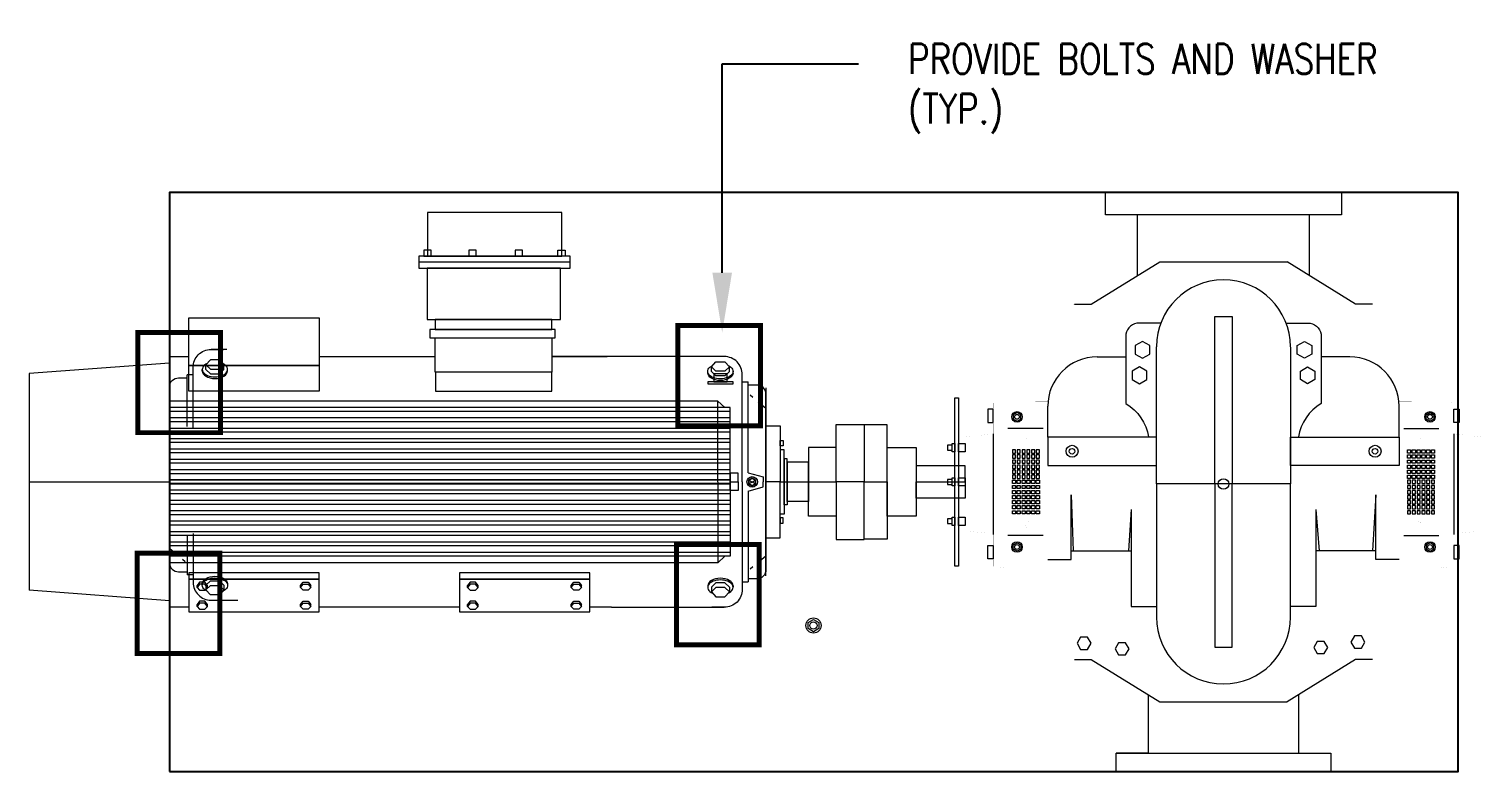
# Model space of a CAD drawing. Header units: inches. Extents: x 0 to 235202, y 0 to 184293.
# Drawn here: x 67051 to 81661, y 141177 to 148646 of the extents above; entities that cross this region are included whole.
import ezdxf
from ezdxf import colors
from ezdxf.entities.mleader import LeaderData, LeaderLine
from ezdxf.math import Vec2, Vec3

# ---------------------------------------------------------------- set-up
doc = ezdxf.new("R2010")
doc.units = ezdxf.units.IN
doc.header["$MEASUREMENT"] = 0
doc.linetypes.add('HIDDEN', pattern=[0.375, 0.25, -0.125])
doc.linetypes.add('HIDDEN2', pattern=[0.1875, 0.125, -0.0625])
doc.layers.add('DIM', color=251, linetype='Continuous', lineweight=0)
doc.layers.add('grid nos', color=253, linetype='Continuous', lineweight=0)
doc.layers.add('M-HVAC-EQPM-NEW', color=5, linetype='Continuous')
doc.layers.add('M-HVAC-PIPE-NEW', color=6, linetype='HIDDEN2')
doc.styles.add('RomanS', font='romans.shx', dxfattribs={"width": 0.8})

msp = doc.modelspace()

# ---------------------------------------------------------------- linework, layer by layer
at = {"layer": 'DIM', "color": 8, "linetype": 'Continuous'}
for p, q in [((78198, 146166), (78198, 146777)), ((79926, 146166), (79926, 146777)), ((72491, 146303), (70971, 146303)), ((77733, 145879), (78421, 146304)), ((78421, 146304), (79704, 146304)), ((80391, 145879), (79704, 146304)), ((77563, 145879), (77733, 145879)), ((80561, 145879), (80391, 145879)), ((68462, 145288), (67051, 145182)), ((68830, 145224), (68830, 145270)), ((69010, 145224), (69010, 145270)), ((73913, 145204), (73913, 145250)), ((74093, 145204), (74093, 145250)), ((77792, 145350), (78081, 145350)), ((80332, 145350), (80043, 145350)), ((67051, 145182), (67051, 143003)), ((68700, 145169), (68642, 145169)), ((68700, 145169), (68700, 145219)), ((68700, 144635), (68700, 145169)), ((68792, 145207), (68792, 145224)), ((69047, 145207), (69047, 145224)), ((73876, 145187), (73876, 145204)), ((73976, 145114), (73976, 145114)), ((74131, 145187), (74131, 145204)), ((74223, 145098), (74223, 145147)), ((74223, 144093), (74223, 145098)), ((74223, 145098), (74282, 145098)), ((74303, 144967), (74329, 144945)), ((73756, 144905), (68462, 144905)), ((73799, 144840), (68462, 144840)), ((73833, 144802), (68462, 144802)), ((73976, 144905), (73756, 144905)), ((74101, 144840), (73799, 144840)), ((74101, 144802), (73833, 144802)), ((73976, 144095), (73976, 144905)), ((73976, 144905), (74047, 144840)), ((74101, 144093), (74101, 144840)), ((74383, 144899), (74461, 144834)), ((77295, 144543), (77295, 144853)), ((80829, 144543), (80829, 144853)), ((73919, 144736), (68462, 144736)), ((73976, 144698), (68462, 144698)), ((74101, 144736), (73919, 144736)), ((74101, 144698), (73976, 144698)), ((73976, 144631), (68462, 144631)), ((73976, 144593), (68462, 144593)), ((73976, 144527), (68462, 144527)), ((74101, 144631), (73976, 144631)), ((74101, 144593), (73976, 144593)), ((74101, 144527), (73976, 144527)), ((76746, 144576), (76746, 143563)), ((77250, 144630), (76895, 144630)), ((80874, 144630), (81229, 144630)), ((81378, 144576), (81378, 143563)), ((73976, 144489), (68462, 144489)), ((73976, 144423), (68462, 144423)), ((73976, 144384), (68462, 144384)), ((74101, 144489), (73976, 144489)), ((74101, 144423), (73976, 144423)), ((74101, 144384), (73976, 144384)), ((73976, 144318), (68462, 144318)), ((73976, 144280), (68462, 144280)), ((73976, 144214), (68462, 144214)), ((74101, 144318), (73976, 144318)), ((74101, 144280), (73976, 144280)), ((74101, 144214), (73976, 144214)), ((73976, 144175), (68462, 144175)), ((73976, 144115), (68462, 144115)), ((73976, 144109), (68462, 144109)), ((73976, 144076), (68462, 144076)), ((73976, 144071), (68462, 144071)), ((74101, 144175), (73976, 144175)), ((74101, 144115), (73976, 144115)), ((74101, 144109), (73976, 144109)), ((73976, 144090), (73976, 143280)), ((74101, 144076), (73976, 144076)), ((74101, 144071), (73976, 144071)), ((74101, 144093), (74101, 143345)), ((74223, 144093), (74223, 143087)), ((74282, 144185), (74433, 144143)), ((74289, 144112), (74357, 144073)), ((74289, 144073), (74357, 144112)), ((74433, 144143), (74433, 144093)), ((74433, 144042), (74433, 144093)), ((73976, 144010), (68462, 144010)), ((73976, 143972), (68462, 143972)), ((74101, 144010), (73976, 144010)), ((74101, 143972), (73976, 143972)), ((74282, 144000), (74433, 144042)), ((77530, 143313), (77530, 143962)), ((77530, 143962), (77552, 143399)), ((80594, 143962), (80562, 143399)), ((80594, 143313), (80594, 143962)), ((73976, 143906), (68462, 143906)), ((73976, 143867), (68462, 143867)), ((73976, 143801), (68462, 143801)), ((74101, 143906), (73976, 143906)), ((74101, 143867), (73976, 143867)), ((74101, 143801), (73976, 143801)), ((78133, 143817), (78106, 143399)), ((78133, 143817), (78133, 142841)), ((79992, 143817), (79992, 142841)), ((79992, 143817), (80024, 143399)), ((73976, 143763), (68462, 143763)), ((73976, 143697), (68462, 143697)), ((73976, 143658), (68462, 143658)), ((74101, 143763), (73976, 143763)), ((74101, 143697), (73976, 143697)), ((74101, 143658), (73976, 143658)), ((73967, 143592), (68462, 143592)), ((73897, 143554), (68462, 143554)), ((73820, 143488), (68462, 143488)), ((68700, 143575), (68700, 143159)), ((74101, 143488), (73820, 143488)), ((74101, 143554), (73897, 143554)), ((74101, 143592), (73967, 143592)), ((77250, 143555), (76895, 143555)), ((80874, 143555), (81229, 143555)), ((73788, 143449), (68462, 143449)), ((68540, 143357), (68462, 143422)), ((73748, 143383), (68462, 143383)), ((73731, 143345), (68462, 143345)), ((74101, 143345), (73731, 143345)), ((74101, 143383), (73748, 143383)), ((74101, 143449), (73788, 143449)), ((73976, 143280), (74047, 143345)), ((74383, 143286), (74461, 143351)), ((77530, 143399), (78133, 143399)), ((80594, 143399), (79992, 143399)), ((73712, 143280), (68462, 143280)), ((68620, 143290), (68594, 143312)), ((73976, 143280), (73712, 143280)), ((74303, 143219), (74329, 143241)), ((77295, 143313), (77530, 143313)), ((80829, 143313), (80594, 143313)), ((68700, 143159), (68642, 143159)), ((68700, 143159), (68700, 143109)), ((68740, 143032), (68740, 143052)), ((68792, 143070), (68792, 143053)), ((68830, 143053), (68830, 143007)), ((68845, 143032), (68845, 143052)), ((68947, 143143), (68947, 143143)), ((69010, 143053), (69010, 143007)), ((69047, 143070), (69047, 143053)), ((69780, 143032), (69780, 143052)), ((69886, 143032), (69886, 143052)), ((71461, 143032), (71461, 143052)), ((71567, 143032), (71567, 143052)), ((72501, 143032), (72501, 143052)), ((72607, 143032), (72607, 143052)), ((73876, 143049), (73876, 143033)), ((74131, 143049), (74131, 143033)), ((74223, 143087), (74282, 143087)), ((74223, 143087), (74223, 143038)), ((68462, 142897), (67051, 143003)), ((73913, 143033), (73913, 142987)), ((74093, 143033), (74093, 142987)), ((68740, 142840), (68740, 142861)), ((68845, 142840), (68845, 142861)), ((69780, 142840), (69780, 142861)), ((69886, 142840), (69886, 142861)), ((71461, 142840), (71461, 142861)), ((71567, 142840), (71567, 142861)), ((72501, 142840), (72501, 142861)), ((72607, 142840), (72607, 142861)), ((78133, 142841), (78389, 142841)), ((79992, 142841), (79735, 142841)), ((77563, 142306), (77733, 142306)), ((77733, 142306), (78421, 141882)), ((80391, 142306), (79704, 141882)), ((80561, 142306), (80391, 142306)), ((78306, 141952), (78306, 141366)), ((78421, 141882), (79704, 141882)), ((78421, 141882), (79704, 141882)), ((79818, 141952), (79818, 141366)), ((78306, 141366), (77982, 141366))]:
    msp.add_line(p, q, dxfattribs=at)
at = {"layer": 'DIM', "color": 8, "linetype": 'Continuous', "lineweight": 25, "ltscale": 10}
msp.add_lwpolyline([(68462, 141182), (81422, 141182), (81422, 147003), (68462, 147003)], close=True, dxfattribs=at)
at = {"layer": 'DIM', "color": 8, "linetype": 'Continuous'}
for points in [[(77874, 147009), (80250, 147009), (80250, 146777), (77874, 146777)], [(71058, 146364), (72410, 146364), (72410, 146800), (71058, 146800)], [(71021, 146364), (71094, 146364), (71094, 146424), (71021, 146424)], [(71474, 146364), (71547, 146364), (71547, 146424), (71474, 146424)], [(71939, 146364), (72013, 146364), (72013, 146424), (71939, 146424)], [(72441, 146364), (72368, 146364), (72368, 146424), (72441, 146424)], [(70971, 146242), (72491, 146242), (72491, 146364), (70971, 146364)], [(71055, 145726), (72396, 145726), (72396, 146242), (71055, 146242)], [(68658, 145743), (69968, 145743), (69968, 145263), (68658, 145263)], [(71136, 145624), (72308, 145624), (72308, 145726), (71136, 145726)], [(78976, 145755), (79148, 145755), (79148, 144072), (78976, 144072)], [(71081, 145543), (72341, 145543), (72341, 145624), (71081, 145624)], [(72308, 145196), (71136, 145196), (71136, 145543), (72308, 145543)], [(78248, 145336), (78321, 145378), (78321, 145463), (78248, 145505), (78175, 145463), (78175, 145378)], [(79876, 145336), (79803, 145378), (79803, 145463), (79876, 145505), (79949, 145463), (79949, 145378)], [(68658, 145263), (69968, 145263), (69968, 145005), (68658, 145005)], [(69010, 145270), (68965, 145319), (68875, 145319), (68830, 145270), (68875, 145225), (68965, 145225)], [(73913, 145250), (73958, 145299), (74048, 145299), (74093, 145250), (74048, 145205), (73958, 145205)], [(78216, 145080), (78290, 145122), (78290, 145207), (78216, 145249), (78143, 145207), (78143, 145122)], [(79908, 145080), (79835, 145122), (79835, 145207), (79908, 145249), (79981, 145207), (79981, 145122)], [(71139, 145005), (72308, 145005), (72308, 145196), (71139, 145196)], [(73875, 145100), (73875, 145078), (74132, 145078), (74132, 145100)], [(74070, 145100), (74070, 145180), (73937, 145180), (73937, 145100)], [(76360, 144939), (76397, 144939), (76397, 143246), (76360, 143246)], [(76746, 144824), (76694, 144824), (76694, 144691), (76746, 144691)], [(76986, 144704), (77023, 144725), (77023, 144768), (76986, 144790), (76948, 144768), (76948, 144725)], [(81139, 144704), (81101, 144725), (81101, 144768), (81139, 144790), (81176, 144768), (81176, 144725)], [(81378, 144824), (81431, 144824), (81431, 144691), (81378, 144691)], [(74603, 144093), (74461, 144093), (74461, 144656), (74603, 144656)], [(75448, 144093), (75167, 144093), (75167, 144671), (75448, 144671)], [(75680, 144668), (75448, 144668), (75448, 144093), (75680, 144093)], [(74603, 144508), (74634, 144508), (74634, 144454), (74603, 144454)], [(78389, 144543), (77295, 144543), (77295, 144257), (78389, 144257)], [(79735, 144543), (80829, 144543), (80829, 144257), (79735, 144257)], [(74603, 144093), (74644, 144093), (74644, 144417), (74603, 144417)], [(74889, 144093), (75167, 144093), (75167, 144438), (74889, 144438)], [(75970, 143747), (75680, 143747), (75680, 144438), (75970, 144438)], [(76333, 144461), (76287, 144461), (76287, 144412), (76333, 144412)], [(76333, 144478), (76360, 144478), (76360, 144396), (76333, 144396)], [(76397, 144478), (76463, 144478), (76463, 144396), (76397, 144396)], [(76939, 144382), (76971, 144382), (76971, 144415), (76939, 144415)], [(76939, 144331), (76971, 144331), (76971, 144364), (76939, 144364)], [(76987, 144382), (77019, 144382), (77019, 144415), (76987, 144415)], [(76987, 144331), (77019, 144331), (77019, 144364), (76987, 144364)], [(77036, 144382), (77067, 144382), (77067, 144415), (77036, 144415)], [(77036, 144331), (77067, 144331), (77067, 144364), (77036, 144364)], [(77084, 144382), (77116, 144382), (77116, 144415), (77084, 144415)], [(77084, 144331), (77116, 144331), (77116, 144364), (77084, 144364)], [(77132, 144382), (77164, 144382), (77164, 144415), (77132, 144415)], [(77132, 144331), (77164, 144331), (77164, 144364), (77132, 144364)], [(77180, 144382), (77212, 144382), (77212, 144415), (77180, 144415)], [(77180, 144331), (77212, 144331), (77212, 144364), (77180, 144364)], [(80944, 144382), (80912, 144382), (80912, 144415), (80944, 144415)], [(80944, 144331), (80912, 144331), (80912, 144364), (80944, 144364)], [(80992, 144382), (80961, 144382), (80961, 144415), (80992, 144415)], [(80992, 144331), (80961, 144331), (80961, 144364), (80992, 144364)], [(81040, 144382), (81009, 144382), (81009, 144415), (81040, 144415)], [(81040, 144331), (81009, 144331), (81009, 144364), (81040, 144364)], [(81089, 144382), (81057, 144382), (81057, 144415), (81089, 144415)], [(81089, 144331), (81057, 144331), (81057, 144364), (81089, 144364)], [(81137, 144382), (81105, 144382), (81105, 144415), (81137, 144415)], [(81137, 144331), (81105, 144331), (81105, 144364), (81137, 144364)], [(81185, 144382), (81153, 144382), (81153, 144415), (81185, 144415)], [(81185, 144331), (81153, 144331), (81153, 144364), (81185, 144364)], [(74644, 144093), (74674, 144093), (74674, 144325), (74644, 144325)], [(74674, 144093), (74889, 144093), (74889, 144290), (74674, 144290)], [(76463, 144255), (75970, 144255), (75970, 144093), (76463, 144093)], [(76939, 144280), (76971, 144280), (76971, 144313), (76939, 144313)], [(76939, 144229), (76971, 144229), (76971, 144262), (76939, 144262)], [(76939, 144178), (76971, 144178), (76971, 144211), (76939, 144211)], [(76987, 144280), (77019, 144280), (77019, 144313), (76987, 144313)], [(76987, 144229), (77019, 144229), (77019, 144262), (76987, 144262)], [(76987, 144178), (77019, 144178), (77019, 144211), (76987, 144211)], [(77036, 144280), (77067, 144280), (77067, 144313), (77036, 144313)], [(77036, 144229), (77067, 144229), (77067, 144262), (77036, 144262)], [(77036, 144178), (77067, 144178), (77067, 144211), (77036, 144211)], [(77084, 144280), (77116, 144280), (77116, 144313), (77084, 144313)], [(77084, 144229), (77116, 144229), (77116, 144262), (77084, 144262)], [(77084, 144178), (77116, 144178), (77116, 144211), (77084, 144211)], [(77132, 144280), (77164, 144280), (77164, 144313), (77132, 144313)], [(77132, 144229), (77164, 144229), (77164, 144262), (77132, 144262)], [(77132, 144178), (77164, 144178), (77164, 144211), (77132, 144211)], [(77180, 144280), (77212, 144280), (77212, 144313), (77180, 144313)], [(77180, 144229), (77212, 144229), (77212, 144262), (77180, 144262)], [(77180, 144178), (77212, 144178), (77212, 144211), (77180, 144211)], [(80944, 144280), (80912, 144280), (80912, 144313), (80944, 144313)], [(80944, 144229), (80912, 144229), (80912, 144262), (80944, 144262)], [(80944, 144178), (80912, 144178), (80912, 144211), (80944, 144211)], [(80992, 144280), (80961, 144280), (80961, 144313), (80992, 144313)], [(80992, 144229), (80961, 144229), (80961, 144262), (80992, 144262)], [(80992, 144178), (80961, 144178), (80961, 144211), (80992, 144211)], [(81040, 144280), (81009, 144280), (81009, 144313), (81040, 144313)], [(81040, 144229), (81009, 144229), (81009, 144262), (81040, 144262)], [(81040, 144178), (81009, 144178), (81009, 144211), (81040, 144211)], [(81089, 144280), (81057, 144280), (81057, 144313), (81089, 144313)], [(81089, 144229), (81057, 144229), (81057, 144262), (81089, 144262)], [(81089, 144178), (81057, 144178), (81057, 144211), (81089, 144211)], [(81137, 144280), (81105, 144280), (81105, 144313), (81137, 144313)], [(81137, 144229), (81105, 144229), (81105, 144262), (81137, 144262)], [(81137, 144178), (81105, 144178), (81105, 144211), (81137, 144211)], [(81185, 144280), (81153, 144280), (81153, 144313), (81185, 144313)], [(81185, 144229), (81153, 144229), (81153, 144262), (81185, 144262)], [(81185, 144178), (81153, 144178), (81153, 144211), (81185, 144211)], [(74101, 144093), (74181, 144093), (74181, 144180), (74101, 144180)], [(74101, 144093), (74181, 144093), (74181, 144180), (74101, 144180)], [(74101, 144093), (74181, 144093), (74181, 144005), (74101, 144005)], [(74101, 144093), (74181, 144093), (74181, 144005), (74101, 144005)], [(74323, 144132), (74357, 144112), (74357, 144073), (74323, 144053), (74289, 144073), (74289, 144112)], [(74323, 144053), (74357, 144073), (74357, 144112), (74323, 144132), (74289, 144112), (74289, 144073)], [(74603, 144093), (74461, 144093), (74461, 143530), (74603, 143530)], [(74603, 144093), (74644, 144093), (74644, 143768), (74603, 143768)], [(74644, 144093), (74674, 144093), (74674, 143861), (74644, 143861)], [(74674, 144093), (74889, 144093), (74889, 143895), (74674, 143895)], [(74889, 144093), (75167, 144093), (75167, 143747), (74889, 143747)], [(75448, 144093), (75167, 144093), (75167, 143514), (75448, 143514)], [(75680, 143517), (75448, 143517), (75448, 144093), (75680, 144093)], [(76463, 143930), (75970, 143930), (75970, 144093), (76463, 144093)], [(76333, 144117), (76287, 144117), (76287, 144068), (76333, 144068)], [(76333, 144134), (76360, 144134), (76360, 144052), (76333, 144052)], [(76397, 144134), (76463, 144134), (76463, 144052), (76397, 144052)], [(76939, 144127), (76971, 144127), (76971, 144160), (76939, 144160)], [(76939, 144109), (76971, 144109), (76971, 144076), (76939, 144076)], [(76939, 144058), (76971, 144058), (76971, 144025), (76939, 144025)], [(76987, 144127), (77019, 144127), (77019, 144160), (76987, 144160)], [(76987, 144109), (77019, 144109), (77019, 144076), (76987, 144076)], [(76987, 144058), (77019, 144058), (77019, 144025), (76987, 144025)], [(77036, 144127), (77067, 144127), (77067, 144160), (77036, 144160)], [(77036, 144109), (77067, 144109), (77067, 144076), (77036, 144076)], [(77036, 144058), (77067, 144058), (77067, 144025), (77036, 144025)], [(77084, 144127), (77116, 144127), (77116, 144160), (77084, 144160)], [(77084, 144109), (77116, 144109), (77116, 144076), (77084, 144076)], [(77084, 144058), (77116, 144058), (77116, 144025), (77084, 144025)], [(77132, 144127), (77164, 144127), (77164, 144160), (77132, 144160)], [(77132, 144109), (77164, 144109), (77164, 144076), (77132, 144076)], [(77132, 144058), (77164, 144058), (77164, 144025), (77132, 144025)], [(77180, 144127), (77212, 144127), (77212, 144160), (77180, 144160)], [(77180, 144109), (77212, 144109), (77212, 144076), (77180, 144076)], [(77180, 144058), (77212, 144058), (77212, 144025), (77180, 144025)], [(78976, 142430), (79148, 142430), (79148, 144072), (78976, 144072)], [(80944, 144127), (80912, 144127), (80912, 144160), (80944, 144160)], [(80944, 144109), (80912, 144109), (80912, 144076), (80944, 144076)], [(80944, 144058), (80912, 144058), (80912, 144025), (80944, 144025)], [(80992, 144127), (80961, 144127), (80961, 144160), (80992, 144160)], [(80992, 144109), (80961, 144109), (80961, 144076), (80992, 144076)], [(80992, 144058), (80961, 144058), (80961, 144025), (80992, 144025)], [(81040, 144127), (81009, 144127), (81009, 144160), (81040, 144160)], [(81040, 144109), (81009, 144109), (81009, 144076), (81040, 144076)], [(81040, 144058), (81009, 144058), (81009, 144025), (81040, 144025)], [(81089, 144127), (81057, 144127), (81057, 144160), (81089, 144160)], [(81089, 144109), (81057, 144109), (81057, 144076), (81089, 144076)], [(81089, 144058), (81057, 144058), (81057, 144025), (81089, 144025)], [(81137, 144127), (81105, 144127), (81105, 144160), (81137, 144160)], [(81137, 144109), (81105, 144109), (81105, 144076), (81137, 144076)], [(81137, 144058), (81105, 144058), (81105, 144025), (81137, 144025)], [(81185, 144127), (81153, 144127), (81153, 144160), (81185, 144160)], [(81185, 144109), (81153, 144109), (81153, 144076), (81185, 144076)], [(81185, 144058), (81153, 144058), (81153, 144025), (81185, 144025)], [(76939, 144007), (76971, 144007), (76971, 143974), (76939, 143974)], [(76939, 143956), (76971, 143956), (76971, 143923), (76939, 143923)], [(76987, 144007), (77019, 144007), (77019, 143974), (76987, 143974)], [(76987, 143956), (77019, 143956), (77019, 143923), (76987, 143923)], [(77036, 144007), (77067, 144007), (77067, 143974), (77036, 143974)], [(77036, 143956), (77067, 143956), (77067, 143923), (77036, 143923)], [(77084, 144007), (77116, 144007), (77116, 143974), (77084, 143974)], [(77084, 143956), (77116, 143956), (77116, 143923), (77084, 143923)], [(77132, 144007), (77164, 144007), (77164, 143974), (77132, 143974)], [(77132, 143956), (77164, 143956), (77164, 143923), (77132, 143923)], [(77180, 144007), (77212, 144007), (77212, 143974), (77180, 143974)], [(77180, 143956), (77212, 143956), (77212, 143923), (77180, 143923)], [(80944, 144007), (80912, 144007), (80912, 143974), (80944, 143974)], [(80944, 143956), (80912, 143956), (80912, 143923), (80944, 143923)], [(80992, 144007), (80961, 144007), (80961, 143974), (80992, 143974)], [(80992, 143956), (80961, 143956), (80961, 143923), (80992, 143923)], [(81040, 144007), (81009, 144007), (81009, 143974), (81040, 143974)], [(81040, 143956), (81009, 143956), (81009, 143923), (81040, 143923)], [(81089, 144007), (81057, 144007), (81057, 143974), (81089, 143974)], [(81089, 143956), (81057, 143956), (81057, 143923), (81089, 143923)], [(81137, 144007), (81105, 144007), (81105, 143974), (81137, 143974)], [(81137, 143956), (81105, 143956), (81105, 143923), (81137, 143923)], [(81185, 144007), (81153, 144007), (81153, 143974), (81185, 143974)], [(81185, 143956), (81153, 143956), (81153, 143923), (81185, 143923)], [(76939, 143905), (76971, 143905), (76971, 143872), (76939, 143872)], [(76939, 143854), (76971, 143854), (76971, 143822), (76939, 143822)], [(76939, 143803), (76971, 143803), (76971, 143771), (76939, 143771)], [(76987, 143905), (77019, 143905), (77019, 143872), (76987, 143872)], [(76987, 143854), (77019, 143854), (77019, 143822), (76987, 143822)], [(76987, 143803), (77019, 143803), (77019, 143771), (76987, 143771)], [(77036, 143905), (77067, 143905), (77067, 143872), (77036, 143872)], [(77036, 143854), (77067, 143854), (77067, 143822), (77036, 143822)], [(77036, 143803), (77067, 143803), (77067, 143771), (77036, 143771)], [(77084, 143905), (77116, 143905), (77116, 143872), (77084, 143872)], [(77084, 143854), (77116, 143854), (77116, 143822), (77084, 143822)], [(77084, 143803), (77116, 143803), (77116, 143771), (77084, 143771)], [(77132, 143905), (77164, 143905), (77164, 143872), (77132, 143872)], [(77132, 143854), (77164, 143854), (77164, 143822), (77132, 143822)], [(77132, 143803), (77164, 143803), (77164, 143771), (77132, 143771)], [(77180, 143905), (77212, 143905), (77212, 143872), (77180, 143872)], [(77180, 143854), (77212, 143854), (77212, 143822), (77180, 143822)], [(77180, 143803), (77212, 143803), (77212, 143771), (77180, 143771)], [(80944, 143905), (80912, 143905), (80912, 143872), (80944, 143872)], [(80944, 143854), (80912, 143854), (80912, 143822), (80944, 143822)], [(80944, 143803), (80912, 143803), (80912, 143771), (80944, 143771)], [(80992, 143905), (80961, 143905), (80961, 143872), (80992, 143872)], [(80992, 143854), (80961, 143854), (80961, 143822), (80992, 143822)], [(80992, 143803), (80961, 143803), (80961, 143771), (80992, 143771)], [(81040, 143905), (81009, 143905), (81009, 143872), (81040, 143872)], [(81040, 143854), (81009, 143854), (81009, 143822), (81040, 143822)], [(81040, 143803), (81009, 143803), (81009, 143771), (81040, 143771)], [(81089, 143905), (81057, 143905), (81057, 143872), (81089, 143872)], [(81089, 143854), (81057, 143854), (81057, 143822), (81089, 143822)], [(81089, 143803), (81057, 143803), (81057, 143771), (81089, 143771)], [(81137, 143905), (81105, 143905), (81105, 143872), (81137, 143872)], [(81137, 143854), (81105, 143854), (81105, 143822), (81137, 143822)], [(81137, 143803), (81105, 143803), (81105, 143771), (81137, 143771)], [(81185, 143905), (81153, 143905), (81153, 143872), (81185, 143872)], [(81185, 143854), (81153, 143854), (81153, 143822), (81185, 143822)], [(81185, 143803), (81153, 143803), (81153, 143771), (81185, 143771)], [(74603, 143677), (74634, 143677), (74634, 143732), (74603, 143732)], [(76333, 143722), (76287, 143722), (76287, 143673), (76333, 143673)], [(76333, 143738), (76360, 143738), (76360, 143656), (76333, 143656)], [(76397, 143738), (76463, 143738), (76463, 143656), (76397, 143656)], [(76986, 143481), (77023, 143460), (77023, 143417), (76986, 143395), (76948, 143417), (76948, 143460)], [(81139, 143481), (81101, 143460), (81101, 143417), (81139, 143395), (81176, 143417), (81176, 143460)], [(76746, 143319), (76694, 143319), (76694, 143452), (76746, 143452)], [(81378, 143319), (81431, 143319), (81431, 143452), (81378, 143452)], [(68658, 143115), (69968, 143115), (69968, 143180), (68658, 143180)], [(68658, 142786), (69968, 142786), (69968, 143115), (68658, 143115)], [(68845, 143032), (68819, 143064), (68766, 143064), (68740, 143032), (68766, 143004), (68819, 143004)], [(69010, 143007), (68965, 142958), (68875, 142958), (68830, 143007), (68875, 143052), (68965, 143052)], [(69780, 143032), (69807, 143064), (69859, 143064), (69886, 143032), (69859, 143004), (69807, 143004)], [(71379, 143115), (72689, 143115), (72689, 143180), (71379, 143180)], [(71379, 142786), (72689, 142786), (72689, 143115), (71379, 143115)], [(71567, 143032), (71540, 143064), (71488, 143064), (71461, 143032), (71488, 143004), (71540, 143004)], [(72501, 143032), (72528, 143064), (72580, 143064), (72607, 143032), (72580, 143004), (72528, 143004)], [(73913, 142987), (73958, 142937), (74048, 142937), (74093, 142987), (74048, 143031), (73958, 143031)], [(68845, 142840), (68819, 142872), (68766, 142872), (68740, 142840), (68766, 142813), (68819, 142813)], [(69780, 142840), (69807, 142872), (69859, 142872), (69886, 142840), (69859, 142813), (69807, 142813)], [(71567, 142840), (71540, 142872), (71488, 142872), (71461, 142840), (71488, 142813), (71540, 142813)], [(72501, 142840), (72528, 142872), (72580, 142872), (72607, 142840), (72580, 142813), (72528, 142813)], [(74939, 142710), (74993, 142679), (74993, 142618), (74939, 142587), (74886, 142618), (74886, 142679)], [(77731, 142470), (77695, 142531), (77625, 142531), (77590, 142470), (77625, 142409), (77695, 142409)], [(78112, 142415), (78077, 142476), (78007, 142476), (77972, 142415), (78007, 142354), (78077, 142354)], [(80110, 142427), (80075, 142488), (80005, 142488), (79969, 142427), (80005, 142366), (80075, 142366)], [(80485, 142483), (80450, 142544), (80379, 142544), (80344, 142483), (80379, 142422), (80450, 142422)], [(77982, 141366), (80142, 141366), (80142, 141177), (77982, 141177)]]:
    msp.add_lwpolyline(points, close=True, dxfattribs=at)
at = {"layer": 'DIM', "color": 8, "linetype": 'Continuous', "const_width": 0.185}
for points in [[(77170, 145485), (77563, 145879), (77690, 145879), (77690, 146145), (78164, 146145)], [(80955, 145485), (80561, 145879), (80435, 145879), (80435, 146145), (79961, 146145)], [(77170, 145485), (77170, 144898), (77295, 144898), (77295, 143313), (77157, 143313), (77157, 142712), (77563, 142306), (77690, 142306), (77690, 142040), (78164, 142040)], [(80955, 145485), (80955, 144898), (80829, 144898), (80829, 143313), (80967, 143313), (80967, 142712), (80561, 142306), (80435, 142306), (80435, 142040), (79961, 142040)], [(76895, 144851), (76895, 144951), (77170, 144951)], [(81229, 144851), (81229, 144951), (80955, 144951)], [(76895, 143226), (76746, 143245), (76746, 143573), (76463, 143599), (76463, 144544), (76746, 144576), (76746, 144886), (76895, 144901)], [(81229, 143226), (81378, 143245), (81378, 143573), (81661, 143599), (81661, 144544), (81378, 144576), (81378, 144886), (81229, 144901)], [(76895, 143273), (76895, 143180), (77157, 143180)], [(81229, 143273), (81229, 143180), (80967, 143180)], [(77170, 142700), (77563, 142306), (77690, 142306), (77690, 142040), (78164, 142040)], [(80955, 142700), (80561, 142306), (80435, 142306), (80435, 142040), (79961, 142040)]]:
    msp.add_lwpolyline(points, dxfattribs=at)
at = {"layer": 'DIM', "color": 8, "linetype": 'Continuous'}
for points in [[(78433, 145690), (78215, 145690, 0.364251), (78081, 145578), (78081, 144881, -0.218999), (78308, 144545, 1.674231)], [(79691, 145690), (79909, 145690, -0.364251), (80043, 145578), (80043, 144881, 0.218999), (79816, 144545, -1.674231)], [(68700, 145219), (68700, 145244, -0.414214), (68881, 145425), (69007, 145425)], [(74223, 145147), (74223, 145172, 0.414214), (74042, 145353), (73916, 145353)], [(68462, 144763), (68462, 145047, -0.414214), (68554, 145139), (68642, 145139)], [(74461, 143147), (74461, 144976, 0.414214), (74369, 145067), (74282, 145067)], [(74461, 145038), (74461, 143209, -0.414214), (74369, 143118), (74282, 143118)], [(68462, 143447), (68462, 143281, 0.414214), (68554, 143189), (68642, 143189)], [(68700, 143109), (68700, 143084, 0.414214), (68881, 142904), (69007, 142904)], [(74223, 143038), (74223, 143013, -0.414214), (74042, 142832), (73916, 142832)]]:
    msp.add_lwpolyline(points, format="xyb", dxfattribs=at)
for points in [[(69040, 145425), (68881, 145425)], [(79735, 145449), (79735, 144072), (78389, 144072), (78389, 145452)], [(68658, 142832), (68462, 142832), (68462, 145353), (68658, 145353)], [(69968, 145353), (71136, 145353)], [(72308, 145353), (72865, 145353)], [(73920, 145353), (72308, 145353)], [(68642, 144650), (68642, 145169)], [(68830, 145224), (68830, 145224), (68875, 145179), (68965, 145179), (69010, 145224), (69010, 145224)], [(74093, 145204), (74093, 145204), (74048, 145159), (73958, 145159), (73913, 145204), (73914, 145204)], [(74282, 144185), (74282, 145098)], [(68462, 145047), (68462, 144763)], [(79735, 142736), (79735, 144072), (78389, 144072), (78389, 142734)], [(74282, 144000), (74282, 143087)], [(68642, 143560), (68642, 143159)], [(68462, 143281), (68462, 143447)], [(68845, 143052), (68819, 143084), (68766, 143084), (68740, 143052)], [(68830, 143053), (68830, 143053), (68875, 143098), (68965, 143098), (69010, 143053), (69010, 143053)], [(69780, 143052), (69807, 143084), (69859, 143084), (69886, 143052)], [(71567, 143052), (71540, 143084), (71488, 143084), (71461, 143052)], [(72501, 143052), (72528, 143084), (72580, 143084), (72607, 143052)], [(74093, 143033), (74093, 143033), (74048, 143078), (73958, 143078), (73913, 143033), (73914, 143033)], [(68845, 142861), (68819, 142893), (68766, 142893), (68740, 142861)], [(69003, 142904), (69151, 142904)], [(69780, 142861), (69807, 142893), (69859, 142893), (69886, 142861)], [(71567, 142861), (71540, 142893), (71488, 142893), (71461, 142861)], [(72501, 142861), (72528, 142893), (72580, 142893), (72607, 142861)], [(71379, 142832), (69968, 142832)], [(72908, 142832), (72689, 142832)], [(72908, 142832), (74042, 142832)]]:
    msp.add_lwpolyline(points, dxfattribs=at)
at = {"layer": 'DIM', "color": 8, "linetype": 'Continuous', "const_width": 0.185}
for points in [[(76895, 144851), (76895, 143273), (77073, 143273), (77073, 143352), (77250, 143352), (77250, 143625), (77105, 143625, -1), (77105, 143695), (77275, 143695), (77275, 144497), (77114, 144497, -1), (77114, 144556), (77250, 144556), (77250, 144772), (77071, 144772), (77071, 144857), (76895, 144857), (76895, 144851)], [(81229, 144851), (81229, 143273), (81051, 143273), (81051, 143352), (80874, 143352), (80874, 143625), (81019, 143625, 1), (81019, 143695), (80850, 143695), (80850, 144497), (81011, 144497, 1), (81011, 144556), (80874, 144556), (80874, 144772), (81053, 144772), (81053, 144857), (81229, 144857), (81229, 144851)]]:
    msp.add_lwpolyline(points, format="xyb", dxfattribs=at)
at = {"layer": 'DIM', "color": 8, "linetype": 'Continuous'}
for centre, radius in [((76986, 144747), 52.8), ((81139, 144747), 52.8), ((76986, 144747), 24.8), ((81139, 144747), 24.8), ((77539, 144401), 60.2), ((77539, 144401), 28), ((80586, 144401), 60.2), ((80586, 144401), 28), ((74323, 144093), 52.8), ((74323, 144093), 52.8), ((79062, 144072), 53.2), ((79062, 144072), 53.2), ((76986, 143438), 52.8), ((81139, 143438), 52.8), ((76986, 143438), 24.8), ((81139, 143438), 24.8), ((74939, 142649), 76), ((74939, 142649), 35.7)]:
    msp.add_circle(centre, radius, dxfattribs=at)
for centre, radius, start, end in [((79062, 145452), 673, 0, 180), ((68746, 145224), 14.1, 180.0304, 180.0304), ((77792, 144853), 497, 90, 180), ((80332, 144853), 497, 0, 90), ((74177, 145153), 14.1, 359.9696, 359.9696), ((68746, 143104), 14.1, 179.9696, 179.9696), ((74177, 143033), 14.1, 0.0304, 0.0304), ((79062, 142734), 673, 180, 0), ((79062, 142734), 673, 180, 0)]:
    msp.add_arc(centre, radius, start, end, dxfattribs=at)
for centre, major_axis, start_param, end_param in [((68920, 145224), (127, 0), 2.226219, 7.193516), ((68920, 145207), (127, 0), 3.141593, 6.283185), ((74003, 143033), (-127, 0), 2.226219, 7.193516), ((74003, 143049), (-127, 0), 3.141593, 6.283185)]:
    msp.add_ellipse(centre, major_axis=major_axis, ratio=0.58591, start_param=start_param, end_param=end_param, dxfattribs=at)
at = {"layer": 'DIM', "color": 8, "linetype": 'Continuous', "extrusion": (0, 0, -1)}
for centre, major_axis, start_param, end_param in [((74003, 145204), (127, 0), -0.915374, 4.051923), ((74003, 145187), (-127, 0), 3.141593, 6.283185), ((68920, 143053), (-127, 0), -0.915374, 4.051923), ((68920, 143070), (127, 0), 3.141593, 6.283185)]:
    msp.add_ellipse(centre, major_axis=major_axis, ratio=0.58591, start_param=start_param, end_param=end_param, dxfattribs=at)
at = {"layer": 'grid nos', "color": 8, "linetype": 'HIDDEN', "ltscale": 10000}
for p, q in [((68462, 144763), (68462, 143422)), ((67051, 144093), (68462, 144093))]:
    msp.add_line(p, q, dxfattribs=at)
at = {"layer": 'M-HVAC-EQPM-NEW', "color": 170, "const_width": 50}
for points in [[(73575, 145664), (73575, 144656), (74405, 144656), (74405, 145664)], [(68146, 145596), (68146, 144588), (68976, 144588), (68976, 145596)], [(73563, 143462), (73563, 142454), (74393, 142454), (74393, 143462)], [(68138, 143376), (68138, 142368), (68969, 142368), (68969, 143376)]]:
    msp.add_lwpolyline(points, close=True, dxfattribs=at)

# ---------------------------------------------------------------- next in the draw order: leaders
at = {"layer": 'M-HVAC-PIPE-NEW'}
ml = msp.add_multileader_mtext('Standard', dxfattribs=at)
ml.set_content('PROVIDE BOLTS AND WASHER\\P(TYP.)', color=2, style='RomanS')
ml.set_leader_properties(color=2)
ml.build(insert=Vec2(0, 0))
ml.multileader.update_dxf_attribs({"dogleg_length": 16770, "arrow_head_size": 600})
ctx = ml.context
ctx.base_point, ctx.char_height, ctx.arrow_head_size, ctx.landing_gap_size, ctx.plane_origin = Vec3(75391, 148296), 300, 600, 500, Vec3(78921, 155829)
notes = []
notes.append((ctx, [(0, (1, 1, 0), (74021, 148296), (1, 0), 1370, [(0, [(74021, 145596)], 0, [])])]))
ctx.mtext.insert, ctx.mtext.flow_direction = Vec3(75891, 148496), 5
ctx.mtext.has_bg_fill, ctx.mtext.bg_color, ctx.mtext.bg_scale_factor, ctx.mtext.bg_transparency, ctx.mtext.use_window_bg_color = 1, -1023410167, 1.5, 0, 1
for ctx, leaders in notes:
    for number, flags, end, landing, length, lines in leaders:
        leader = LeaderData()
        leader.index, (leader.has_last_leader_line, leader.has_dogleg_vector, leader.attachment_direction) = number, flags
        leader.last_leader_point, leader.dogleg_vector, leader.dogleg_length = Vec3(end), Vec3(landing), length
        for number, points, colour, breaks in lines:
            line = LeaderLine()
            line.index, line.vertices, line.color, line.breaks = number, Vec3.list(points), colors.encode_raw_color(colour), breaks
            leader.lines.append(line)
        ctx.leaders.append(leader)

doc.saveas('drawing.dxf')
